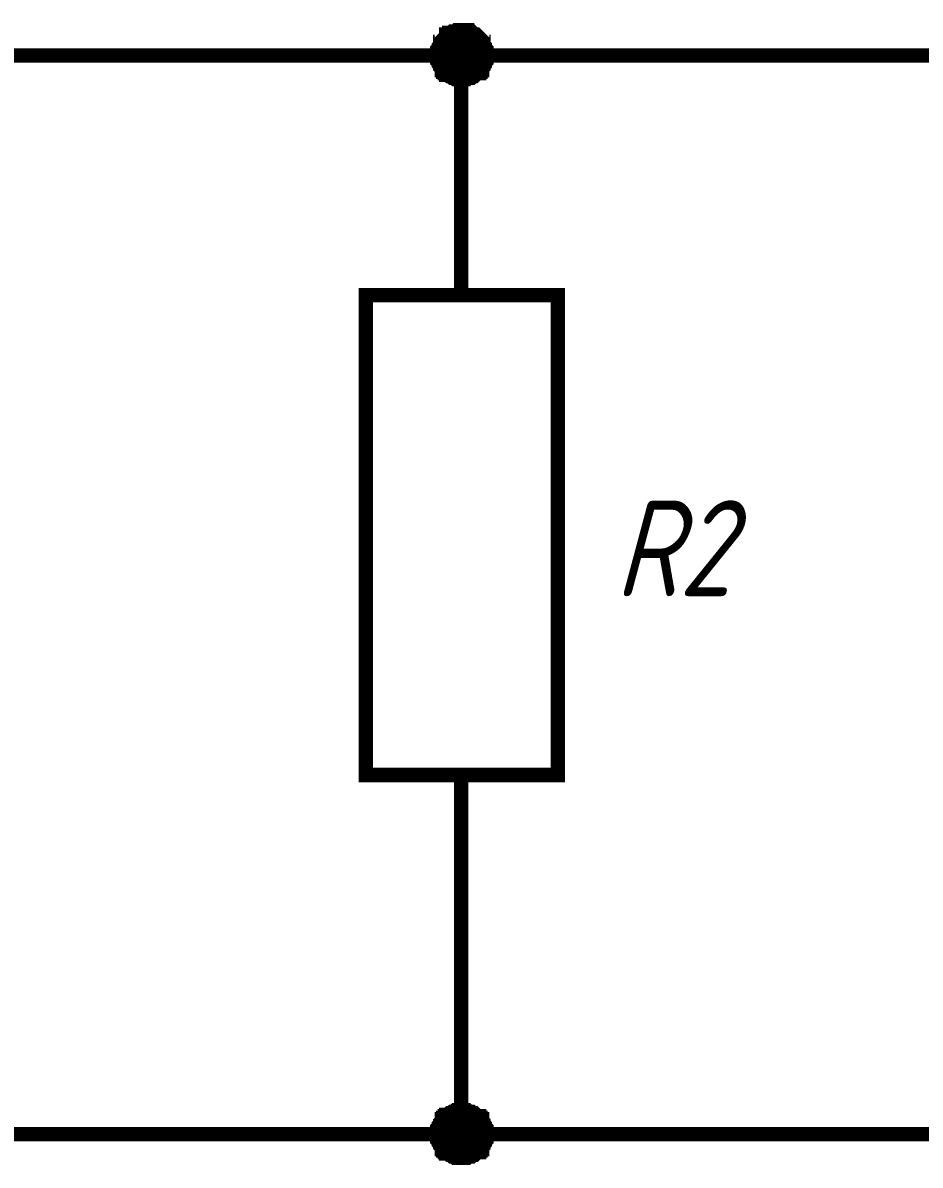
# Paper-space layout 'Layout1' of a CAD drawing. Extents: x -1 to 840, y -1 to 593.
# Drawn here: x 224.2 to 242.9, y 57.84 to 81.66 of the extents above; entities that cross this region are included whole.
import ezdxf

# ---------------------------------------------------------------- set-up
doc = ezdxf.new("R2010")
doc.units = 0
doc.header["$MEASUREMENT"] = 0
doc.layers.add('Sheet', color=255, linetype='CONTINUOUS')
doc.styles.add('GOST type A0', font='', dxfattribs={"oblique": 15, "height": 3.5})
doc.styles.get('GOST type A0').set_extended_font_data('GOST type A')

psp = doc.layouts.get("Layout1")

# ---------------------------------------------------------------- linework, layer by layer
at = {"layer": 'Sheet', "color": 7}
for points, const_width in [([(232.837, 80.979), (232.837, 81.01), (232.837, 81.041), (232.837, 81.041), (232.837, 81.072), (232.837, 81.103), (232.869, 81.134), (232.869, 81.166), (232.869, 81.166), (232.9, 81.197), (232.9, 81.228), (232.9, 81.259), (232.931, 81.259), (232.931, 81.29), (232.962, 81.321), (232.962, 81.321), (232.993, 81.352), (232.993, 81.352), (233.024, 81.383), (233.024, 81.414), (233.055, 81.414), (233.086, 81.414), (233.086, 81.445), (233.117, 81.445), (233.148, 81.476), (233.148, 81.476), (233.179, 81.476), (233.21, 81.476), (233.241, 81.507), (233.272, 81.507), (233.272, 81.507), (233.303, 81.507), (233.334, 81.507)], 0.3), ([(232.837, 80.979), (232.837, 81.01), (232.837, 81.041), (232.837, 81.041), (232.837, 81.072), (232.837, 81.103), (232.869, 81.134), (232.869, 81.166), (232.869, 81.166), (232.9, 81.197), (232.9, 81.228), (232.9, 81.259), (232.931, 81.259), (232.931, 81.29), (232.962, 81.321), (232.962, 81.321), (232.993, 81.352), (232.993, 81.352), (233.024, 81.383), (233.024, 81.414), (233.055, 81.414), (233.086, 81.414), (233.086, 81.445), (233.117, 81.445), (233.148, 81.476), (233.148, 81.476), (233.179, 81.476), (233.21, 81.476), (233.241, 81.507), (233.272, 81.507), (233.272, 81.507), (233.303, 81.507), (233.334, 81.507)], 0.3), ([(232.837, 80.979), (232.837, 81.01), (232.837, 81.041), (232.837, 81.041), (232.837, 81.072), (232.837, 81.103), (232.869, 81.134), (232.869, 81.166), (232.869, 81.166), (232.9, 81.197), (232.9, 81.228), (232.9, 81.259), (232.931, 81.259), (232.931, 81.29), (232.962, 81.321), (232.962, 81.321), (232.993, 81.352), (232.993, 81.352), (233.024, 81.383), (233.024, 81.414), (233.055, 81.414), (233.086, 81.414), (233.086, 81.445), (233.117, 81.445), (233.148, 81.476), (233.148, 81.476), (233.179, 81.476), (233.21, 81.476), (233.241, 81.507), (233.272, 81.507), (233.272, 81.507), (233.303, 81.507), (233.334, 81.507)], 0.3), ([(232.837, 80.979), (232.837, 81.01), (232.837, 81.041), (232.837, 81.041), (232.837, 81.072), (232.837, 81.103), (232.869, 81.134), (232.869, 81.166), (232.869, 81.166), (232.9, 81.197), (232.9, 81.228), (232.9, 81.259), (232.931, 81.259), (232.931, 81.29), (232.962, 81.321), (232.962, 81.321), (232.993, 81.352), (232.993, 81.352), (233.024, 81.383), (233.024, 81.414), (233.055, 81.414), (233.086, 81.414), (233.086, 81.445), (233.117, 81.445), (233.148, 81.476), (233.148, 81.476), (233.179, 81.476), (233.21, 81.476), (233.241, 81.507), (233.272, 81.507), (233.272, 81.507), (233.303, 81.507), (233.334, 81.507)], 0.3), ([(232.837, 80.979), (232.837, 81.01), (232.837, 81.041), (232.837, 81.041), (232.837, 81.072), (232.837, 81.103), (232.869, 81.134), (232.869, 81.166), (232.869, 81.166), (232.9, 81.197), (232.9, 81.228), (232.9, 81.259), (232.931, 81.259), (232.931, 81.29), (232.962, 81.321), (232.962, 81.321), (232.993, 81.352), (232.993, 81.352), (233.024, 81.383), (233.024, 81.414), (233.055, 81.414), (233.086, 81.414), (233.086, 81.445), (233.117, 81.445), (233.148, 81.476), (233.148, 81.476), (233.179, 81.476), (233.21, 81.476), (233.241, 81.507), (233.272, 81.507), (233.272, 81.507), (233.303, 81.507), (233.334, 81.507)], 0.0991), ([(232.837, 80.979), (232.837, 81.01), (232.837, 81.041), (232.837, 81.041), (232.837, 81.072), (232.837, 81.103), (232.869, 81.134), (232.869, 81.166), (232.869, 81.166), (232.9, 81.197), (232.9, 81.228), (232.9, 81.259), (232.931, 81.259), (232.931, 81.29), (232.962, 81.321), (232.962, 81.321), (232.993, 81.352), (232.993, 81.352), (233.024, 81.383), (233.024, 81.414), (233.055, 81.414), (233.086, 81.414), (233.086, 81.445), (233.117, 81.445), (233.148, 81.476), (233.148, 81.476), (233.179, 81.476), (233.21, 81.476), (233.241, 81.507), (233.272, 81.507), (233.272, 81.507), (233.303, 81.507), (233.334, 81.507)], 0.0991), ([(232.837, 80.979), (232.837, 81.01), (232.837, 81.041), (232.837, 81.041), (232.837, 81.072), (232.837, 81.103), (232.869, 81.134), (232.869, 81.166), (232.869, 81.166), (232.9, 81.197), (232.9, 81.228), (232.9, 81.259), (232.931, 81.259), (232.931, 81.29), (232.962, 81.321), (232.962, 81.321), (232.993, 81.352), (232.993, 81.352), (233.024, 81.383), (233.024, 81.414), (233.055, 81.414), (233.086, 81.414), (233.086, 81.445), (233.117, 81.445), (233.148, 81.476), (233.148, 81.476), (233.179, 81.476), (233.21, 81.476), (233.241, 81.507), (233.272, 81.507), (233.272, 81.507), (233.303, 81.507), (233.334, 81.507)], 0.0991), ([(232.837, 80.979), (232.837, 81.01), (232.837, 81.041), (232.837, 81.041), (232.837, 81.072), (232.837, 81.103), (232.869, 81.134), (232.869, 81.166), (232.869, 81.166), (232.9, 81.197), (232.9, 81.228), (232.9, 81.259), (232.931, 81.259), (232.931, 81.29), (232.962, 81.321), (232.962, 81.321), (232.993, 81.352), (232.993, 81.352), (233.024, 81.383), (233.024, 81.414), (233.055, 81.414), (233.086, 81.414), (233.086, 81.445), (233.117, 81.445), (233.148, 81.476), (233.148, 81.476), (233.179, 81.476), (233.21, 81.476), (233.241, 81.507), (233.272, 81.507), (233.272, 81.507), (233.303, 81.507), (233.334, 81.507)], 0.0991), ([(233.334, 81.507), (233.334, 81.507)], 0.3), ([(233.334, 81.507), (233.365, 81.507), (233.397, 81.507), (233.428, 81.507), (233.459, 81.507), (233.459, 81.476), (233.49, 81.476), (233.521, 81.476), (233.552, 81.476), (233.583, 81.445), (233.583, 81.445), (233.614, 81.414), (233.645, 81.414), (233.645, 81.414), (233.676, 81.383), (233.707, 81.352), (233.707, 81.352), (233.738, 81.321), (233.738, 81.321), (233.769, 81.29), (233.769, 81.259), (233.8, 81.259), (233.8, 81.228), (233.8, 81.197), (233.831, 81.166), (233.831, 81.166), (233.831, 81.134), (233.862, 81.103), (233.862, 81.072), (233.862, 81.041), (233.862, 81.041), (233.862, 81.01), (233.862, 80.979)], 0.3), ([(233.334, 81.507), (233.334, 81.507)], 0.3), ([(233.334, 81.507), (233.365, 81.507), (233.397, 81.507), (233.428, 81.507), (233.459, 81.507), (233.459, 81.476), (233.49, 81.476), (233.521, 81.476), (233.552, 81.476), (233.583, 81.445), (233.583, 81.445), (233.614, 81.414), (233.645, 81.414), (233.645, 81.414), (233.676, 81.383), (233.707, 81.352), (233.707, 81.352), (233.738, 81.321), (233.738, 81.321), (233.769, 81.29), (233.769, 81.259), (233.8, 81.259), (233.8, 81.228), (233.8, 81.197), (233.831, 81.166), (233.831, 81.166), (233.831, 81.134), (233.862, 81.103), (233.862, 81.072), (233.862, 81.041), (233.862, 81.041), (233.862, 81.01), (233.862, 80.979)], 0.3), ([(233.334, 81.507), (233.334, 81.507)], 0.3), ([(233.334, 81.507), (233.365, 81.507), (233.397, 81.507), (233.428, 81.507), (233.459, 81.507), (233.459, 81.476), (233.49, 81.476), (233.521, 81.476), (233.552, 81.476), (233.583, 81.445), (233.583, 81.445), (233.614, 81.414), (233.645, 81.414), (233.645, 81.414), (233.676, 81.383), (233.707, 81.352), (233.707, 81.352), (233.738, 81.321), (233.738, 81.321), (233.769, 81.29), (233.769, 81.259), (233.8, 81.259), (233.8, 81.228), (233.8, 81.197), (233.831, 81.166), (233.831, 81.166), (233.831, 81.134), (233.862, 81.103), (233.862, 81.072), (233.862, 81.041), (233.862, 81.041), (233.862, 81.01), (233.862, 80.979)], 0.3), ([(233.334, 81.507), (233.334, 81.507)], 0.3), ([(233.334, 81.507), (233.365, 81.507), (233.397, 81.507), (233.428, 81.507), (233.459, 81.507), (233.459, 81.476), (233.49, 81.476), (233.521, 81.476), (233.552, 81.476), (233.583, 81.445), (233.583, 81.445), (233.614, 81.414), (233.645, 81.414), (233.645, 81.414), (233.676, 81.383), (233.707, 81.352), (233.707, 81.352), (233.738, 81.321), (233.738, 81.321), (233.769, 81.29), (233.769, 81.259), (233.8, 81.259), (233.8, 81.228), (233.8, 81.197), (233.831, 81.166), (233.831, 81.166), (233.831, 81.134), (233.862, 81.103), (233.862, 81.072), (233.862, 81.041), (233.862, 81.041), (233.862, 81.01), (233.862, 80.979)], 0.3), ([(233.334, 81.507), (233.334, 81.507)], 0.0991), ([(233.334, 81.507), (233.365, 81.507), (233.397, 81.507), (233.428, 81.507), (233.459, 81.507), (233.459, 81.476), (233.49, 81.476), (233.521, 81.476), (233.552, 81.476), (233.583, 81.445), (233.583, 81.445), (233.614, 81.414), (233.645, 81.414), (233.645, 81.414), (233.676, 81.383), (233.707, 81.352), (233.707, 81.352), (233.738, 81.321), (233.738, 81.321), (233.769, 81.29), (233.769, 81.259), (233.8, 81.259), (233.8, 81.228), (233.8, 81.197), (233.831, 81.166), (233.831, 81.166), (233.831, 81.134), (233.862, 81.103), (233.862, 81.072), (233.862, 81.041), (233.862, 81.041), (233.862, 81.01), (233.862, 80.979)], 0.0991), ([(233.334, 81.507), (233.334, 81.507)], 0.0991), ([(233.334, 81.507), (233.365, 81.507), (233.397, 81.507), (233.428, 81.507), (233.459, 81.507), (233.459, 81.476), (233.49, 81.476), (233.521, 81.476), (233.552, 81.476), (233.583, 81.445), (233.583, 81.445), (233.614, 81.414), (233.645, 81.414), (233.645, 81.414), (233.676, 81.383), (233.707, 81.352), (233.707, 81.352), (233.738, 81.321), (233.738, 81.321), (233.769, 81.29), (233.769, 81.259), (233.8, 81.259), (233.8, 81.228), (233.8, 81.197), (233.831, 81.166), (233.831, 81.166), (233.831, 81.134), (233.862, 81.103), (233.862, 81.072), (233.862, 81.041), (233.862, 81.041), (233.862, 81.01), (233.862, 80.979)], 0.0991), ([(233.334, 81.507), (233.334, 81.507)], 0.0991), ([(233.334, 81.507), (233.365, 81.507), (233.397, 81.507), (233.428, 81.507), (233.459, 81.507), (233.459, 81.476), (233.49, 81.476), (233.521, 81.476), (233.552, 81.476), (233.583, 81.445), (233.583, 81.445), (233.614, 81.414), (233.645, 81.414), (233.645, 81.414), (233.676, 81.383), (233.707, 81.352), (233.707, 81.352), (233.738, 81.321), (233.738, 81.321), (233.769, 81.29), (233.769, 81.259), (233.8, 81.259), (233.8, 81.228), (233.8, 81.197), (233.831, 81.166), (233.831, 81.166), (233.831, 81.134), (233.862, 81.103), (233.862, 81.072), (233.862, 81.041), (233.862, 81.041), (233.862, 81.01), (233.862, 80.979)], 0.0991), ([(233.334, 81.507), (233.334, 81.507)], 0.0991), ([(233.334, 81.507), (233.365, 81.507), (233.397, 81.507), (233.428, 81.507), (233.459, 81.507), (233.459, 81.476), (233.49, 81.476), (233.521, 81.476), (233.552, 81.476), (233.583, 81.445), (233.583, 81.445), (233.614, 81.414), (233.645, 81.414), (233.645, 81.414), (233.676, 81.383), (233.707, 81.352), (233.707, 81.352), (233.738, 81.321), (233.738, 81.321), (233.769, 81.29), (233.769, 81.259), (233.8, 81.259), (233.8, 81.228), (233.8, 81.197), (233.831, 81.166), (233.831, 81.166), (233.831, 81.134), (233.862, 81.103), (233.862, 81.072), (233.862, 81.041), (233.862, 81.041), (233.862, 81.01), (233.862, 80.979)], 0.0991), ([(208.365, 80.979), (233.334, 80.979), (233.334, 78.494)], 0.3), ([(233.334, 80.482), (233.303, 80.482), (233.272, 80.482), (233.272, 80.482), (233.241, 80.482), (233.21, 80.482), (233.179, 80.513), (233.148, 80.513), (233.148, 80.513), (233.117, 80.544), (233.086, 80.544), (233.086, 80.544), (233.055, 80.575), (233.024, 80.575), (233.024, 80.606), (232.993, 80.606), (232.993, 80.637), (232.962, 80.637), (232.962, 80.668), (232.931, 80.668), (232.931, 80.7), (232.9, 80.731), (232.9, 80.731), (232.9, 80.762), (232.869, 80.793), (232.869, 80.793), (232.869, 80.824), (232.837, 80.855), (232.837, 80.886), (232.837, 80.917), (232.837, 80.917), (232.837, 80.948), (232.837, 80.979)], 0.3), ([(232.837, 80.979), (232.837, 80.979)], 0.3), ([(233.334, 80.482), (233.303, 80.482), (233.272, 80.482), (233.272, 80.482), (233.241, 80.482), (233.21, 80.482), (233.179, 80.513), (233.148, 80.513), (233.148, 80.513), (233.117, 80.544), (233.086, 80.544), (233.086, 80.544), (233.055, 80.575), (233.024, 80.575), (233.024, 80.606), (232.993, 80.606), (232.993, 80.637), (232.962, 80.637), (232.962, 80.668), (232.931, 80.668), (232.931, 80.7), (232.9, 80.731), (232.9, 80.731), (232.9, 80.762), (232.869, 80.793), (232.869, 80.793), (232.869, 80.824), (232.837, 80.855), (232.837, 80.886), (232.837, 80.917), (232.837, 80.917), (232.837, 80.948), (232.837, 80.979)], 0.3), ([(232.837, 80.979), (232.837, 80.979)], 0.3), ([(233.334, 80.482), (233.303, 80.482), (233.272, 80.482), (233.272, 80.482), (233.241, 80.482), (233.21, 80.482), (233.179, 80.513), (233.148, 80.513), (233.148, 80.513), (233.117, 80.544), (233.086, 80.544), (233.086, 80.544), (233.055, 80.575), (233.024, 80.575), (233.024, 80.606), (232.993, 80.606), (232.993, 80.637), (232.962, 80.637), (232.962, 80.668), (232.931, 80.668), (232.931, 80.7), (232.9, 80.731), (232.9, 80.731), (232.9, 80.762), (232.869, 80.793), (232.869, 80.793), (232.869, 80.824), (232.837, 80.855), (232.837, 80.886), (232.837, 80.917), (232.837, 80.917), (232.837, 80.948), (232.837, 80.979)], 0.3), ([(232.837, 80.979), (232.837, 80.979)], 0.3), ([(233.334, 80.482), (233.303, 80.482), (233.272, 80.482), (233.272, 80.482), (233.241, 80.482), (233.21, 80.482), (233.179, 80.513), (233.148, 80.513), (233.148, 80.513), (233.117, 80.544), (233.086, 80.544), (233.086, 80.544), (233.055, 80.575), (233.024, 80.575), (233.024, 80.606), (232.993, 80.606), (232.993, 80.637), (232.962, 80.637), (232.962, 80.668), (232.931, 80.668), (232.931, 80.7), (232.9, 80.731), (232.9, 80.731), (232.9, 80.762), (232.869, 80.793), (232.869, 80.793), (232.869, 80.824), (232.837, 80.855), (232.837, 80.886), (232.837, 80.917), (232.837, 80.917), (232.837, 80.948), (232.837, 80.979)], 0.3), ([(232.837, 80.979), (232.837, 80.979)], 0.3), ([(233.334, 80.482), (233.303, 80.482), (233.272, 80.482), (233.272, 80.482), (233.241, 80.482), (233.21, 80.482), (233.179, 80.513), (233.148, 80.513), (233.148, 80.513), (233.117, 80.544), (233.086, 80.544), (233.086, 80.544), (233.055, 80.575), (233.024, 80.575), (233.024, 80.606), (232.993, 80.606), (232.993, 80.637), (232.962, 80.637), (232.962, 80.668), (232.931, 80.668), (232.931, 80.7), (232.9, 80.731), (232.9, 80.731), (232.9, 80.762), (232.869, 80.793), (232.869, 80.793), (232.869, 80.824), (232.837, 80.855), (232.837, 80.886), (232.837, 80.917), (232.837, 80.917), (232.837, 80.948), (232.837, 80.979)], 0.0991), ([(232.837, 80.979), (232.837, 80.979)], 0.0991), ([(233.334, 80.482), (233.303, 80.482), (233.272, 80.482), (233.272, 80.482), (233.241, 80.482), (233.21, 80.482), (233.179, 80.513), (233.148, 80.513), (233.148, 80.513), (233.117, 80.544), (233.086, 80.544), (233.086, 80.544), (233.055, 80.575), (233.024, 80.575), (233.024, 80.606), (232.993, 80.606), (232.993, 80.637), (232.962, 80.637), (232.962, 80.668), (232.931, 80.668), (232.931, 80.7), (232.9, 80.731), (232.9, 80.731), (232.9, 80.762), (232.869, 80.793), (232.869, 80.793), (232.869, 80.824), (232.837, 80.855), (232.837, 80.886), (232.837, 80.917), (232.837, 80.917), (232.837, 80.948), (232.837, 80.979)], 0.0991), ([(232.837, 80.979), (232.837, 80.979)], 0.0991), ([(233.334, 80.482), (233.303, 80.482), (233.272, 80.482), (233.272, 80.482), (233.241, 80.482), (233.21, 80.482), (233.179, 80.513), (233.148, 80.513), (233.148, 80.513), (233.117, 80.544), (233.086, 80.544), (233.086, 80.544), (233.055, 80.575), (233.024, 80.575), (233.024, 80.606), (232.993, 80.606), (232.993, 80.637), (232.962, 80.637), (232.962, 80.668), (232.931, 80.668), (232.931, 80.7), (232.9, 80.731), (232.9, 80.731), (232.9, 80.762), (232.869, 80.793), (232.869, 80.793), (232.869, 80.824), (232.837, 80.855), (232.837, 80.886), (232.837, 80.917), (232.837, 80.917), (232.837, 80.948), (232.837, 80.979)], 0.0991), ([(232.837, 80.979), (232.837, 80.979)], 0.0991), ([(233.334, 80.482), (233.303, 80.482), (233.272, 80.482), (233.272, 80.482), (233.241, 80.482), (233.21, 80.482), (233.179, 80.513), (233.148, 80.513), (233.148, 80.513), (233.117, 80.544), (233.086, 80.544), (233.086, 80.544), (233.055, 80.575), (233.024, 80.575), (233.024, 80.606), (232.993, 80.606), (232.993, 80.637), (232.962, 80.637), (232.962, 80.668), (232.931, 80.668), (232.931, 80.7), (232.9, 80.731), (232.9, 80.731), (232.9, 80.762), (232.869, 80.793), (232.869, 80.793), (232.869, 80.824), (232.837, 80.855), (232.837, 80.886), (232.837, 80.917), (232.837, 80.917), (232.837, 80.948), (232.837, 80.979)], 0.0991), ([(232.837, 80.979), (232.837, 80.979)], 0.0991), ([(233.862, 80.979), (233.862, 80.948), (233.862, 80.917), (233.862, 80.917), (233.862, 80.886), (233.862, 80.855), (233.831, 80.824), (233.831, 80.793), (233.831, 80.793), (233.8, 80.762), (233.8, 80.731), (233.8, 80.731), (233.769, 80.7), (233.769, 80.668), (233.738, 80.668), (233.738, 80.637), (233.707, 80.637), (233.707, 80.606), (233.676, 80.606), (233.645, 80.575), (233.645, 80.575), (233.614, 80.544), (233.583, 80.544), (233.583, 80.544), (233.552, 80.513), (233.521, 80.513), (233.49, 80.513), (233.459, 80.482), (233.459, 80.482), (233.428, 80.482), (233.397, 80.482), (233.365, 80.482), (233.334, 80.482)], 0.3), ([(233.334, 80.979), (248.335, 80.979), (248.335, 73.492)], 0.3), ([(233.862, 80.979), (233.862, 80.948), (233.862, 80.917), (233.862, 80.917), (233.862, 80.886), (233.862, 80.855), (233.831, 80.824), (233.831, 80.793), (233.831, 80.793), (233.8, 80.762), (233.8, 80.731), (233.8, 80.731), (233.769, 80.7), (233.769, 80.668), (233.738, 80.668), (233.738, 80.637), (233.707, 80.637), (233.707, 80.606), (233.676, 80.606), (233.645, 80.575), (233.645, 80.575), (233.614, 80.544), (233.583, 80.544), (233.583, 80.544), (233.552, 80.513), (233.521, 80.513), (233.49, 80.513), (233.459, 80.482), (233.459, 80.482), (233.428, 80.482), (233.397, 80.482), (233.365, 80.482), (233.334, 80.482)], 0.3), ([(233.862, 80.979), (233.862, 80.948), (233.862, 80.917), (233.862, 80.917), (233.862, 80.886), (233.862, 80.855), (233.831, 80.824), (233.831, 80.793), (233.831, 80.793), (233.8, 80.762), (233.8, 80.731), (233.8, 80.731), (233.769, 80.7), (233.769, 80.668), (233.738, 80.668), (233.738, 80.637), (233.707, 80.637), (233.707, 80.606), (233.676, 80.606), (233.645, 80.575), (233.645, 80.575), (233.614, 80.544), (233.583, 80.544), (233.583, 80.544), (233.552, 80.513), (233.521, 80.513), (233.49, 80.513), (233.459, 80.482), (233.459, 80.482), (233.428, 80.482), (233.397, 80.482), (233.365, 80.482), (233.334, 80.482)], 0.3), ([(233.862, 80.979), (233.862, 80.948), (233.862, 80.917), (233.862, 80.917), (233.862, 80.886), (233.862, 80.855), (233.831, 80.824), (233.831, 80.793), (233.831, 80.793), (233.8, 80.762), (233.8, 80.731), (233.8, 80.731), (233.769, 80.7), (233.769, 80.668), (233.738, 80.668), (233.738, 80.637), (233.707, 80.637), (233.707, 80.606), (233.676, 80.606), (233.645, 80.575), (233.645, 80.575), (233.614, 80.544), (233.583, 80.544), (233.583, 80.544), (233.552, 80.513), (233.521, 80.513), (233.49, 80.513), (233.459, 80.482), (233.459, 80.482), (233.428, 80.482), (233.397, 80.482), (233.365, 80.482), (233.334, 80.482)], 0.3), ([(233.862, 80.979), (233.862, 80.948), (233.862, 80.917), (233.862, 80.917), (233.862, 80.886), (233.862, 80.855), (233.831, 80.824), (233.831, 80.793), (233.831, 80.793), (233.8, 80.762), (233.8, 80.731), (233.8, 80.731), (233.769, 80.7), (233.769, 80.668), (233.738, 80.668), (233.738, 80.637), (233.707, 80.637), (233.707, 80.606), (233.676, 80.606), (233.645, 80.575), (233.645, 80.575), (233.614, 80.544), (233.583, 80.544), (233.583, 80.544), (233.552, 80.513), (233.521, 80.513), (233.49, 80.513), (233.459, 80.482), (233.459, 80.482), (233.428, 80.482), (233.397, 80.482), (233.365, 80.482), (233.334, 80.482)], 0.0991), ([(233.862, 80.979), (233.862, 80.948), (233.862, 80.917), (233.862, 80.917), (233.862, 80.886), (233.862, 80.855), (233.831, 80.824), (233.831, 80.793), (233.831, 80.793), (233.8, 80.762), (233.8, 80.731), (233.8, 80.731), (233.769, 80.7), (233.769, 80.668), (233.738, 80.668), (233.738, 80.637), (233.707, 80.637), (233.707, 80.606), (233.676, 80.606), (233.645, 80.575), (233.645, 80.575), (233.614, 80.544), (233.583, 80.544), (233.583, 80.544), (233.552, 80.513), (233.521, 80.513), (233.49, 80.513), (233.459, 80.482), (233.459, 80.482), (233.428, 80.482), (233.397, 80.482), (233.365, 80.482), (233.334, 80.482)], 0.0991), ([(233.862, 80.979), (233.862, 80.948), (233.862, 80.917), (233.862, 80.917), (233.862, 80.886), (233.862, 80.855), (233.831, 80.824), (233.831, 80.793), (233.831, 80.793), (233.8, 80.762), (233.8, 80.731), (233.8, 80.731), (233.769, 80.7), (233.769, 80.668), (233.738, 80.668), (233.738, 80.637), (233.707, 80.637), (233.707, 80.606), (233.676, 80.606), (233.645, 80.575), (233.645, 80.575), (233.614, 80.544), (233.583, 80.544), (233.583, 80.544), (233.552, 80.513), (233.521, 80.513), (233.49, 80.513), (233.459, 80.482), (233.459, 80.482), (233.428, 80.482), (233.397, 80.482), (233.365, 80.482), (233.334, 80.482)], 0.0991), ([(233.862, 80.979), (233.862, 80.948), (233.862, 80.917), (233.862, 80.917), (233.862, 80.886), (233.862, 80.855), (233.831, 80.824), (233.831, 80.793), (233.831, 80.793), (233.8, 80.762), (233.8, 80.731), (233.8, 80.731), (233.769, 80.7), (233.769, 80.668), (233.738, 80.668), (233.738, 80.637), (233.707, 80.637), (233.707, 80.606), (233.676, 80.606), (233.645, 80.575), (233.645, 80.575), (233.614, 80.544), (233.583, 80.544), (233.583, 80.544), (233.552, 80.513), (233.521, 80.513), (233.49, 80.513), (233.459, 80.482), (233.459, 80.482), (233.428, 80.482), (233.397, 80.482), (233.365, 80.482), (233.334, 80.482)], 0.0991), ([(233.862, 80.979), (233.862, 80.979), (233.862, 80.979), (233.862, 80.979), (233.862, 80.979), (233.862, 80.979), (233.862, 80.979), (233.862, 80.979), (233.862, 80.979), (233.862, 80.979), (233.862, 80.979), (233.862, 80.979), (233.862, 80.979), (233.862, 80.979), (233.862, 80.979), (233.862, 80.979), (233.862, 80.979), (233.862, 80.979), (233.862, 80.979), (233.862, 80.979), (233.862, 80.979), (233.862, 80.979), (233.862, 80.979), (233.862, 80.979), (233.862, 80.979), (233.862, 80.979), (233.862, 80.979), (233.862, 80.979), (233.862, 80.979), (233.862, 80.979), (233.862, 80.979), (233.862, 80.979), (233.862, 80.979)], 0.3), ([(233.862, 80.979), (233.862, 80.979)], 0.3), ([(233.862, 80.979), (233.862, 80.979), (233.862, 80.979), (233.862, 80.979), (233.862, 80.979), (233.862, 80.979), (233.862, 80.979), (233.862, 80.979), (233.862, 80.979), (233.862, 80.979), (233.862, 80.979), (233.862, 80.979), (233.862, 80.979), (233.862, 80.979), (233.862, 80.979), (233.862, 80.979), (233.862, 80.979), (233.862, 80.979), (233.862, 80.979), (233.862, 80.979), (233.862, 80.979), (233.862, 80.979), (233.862, 80.979), (233.862, 80.979), (233.862, 80.979), (233.862, 80.979), (233.862, 80.979), (233.862, 80.979), (233.862, 80.979), (233.862, 80.979), (233.862, 80.979), (233.862, 80.979), (233.862, 80.979)], 0.3), ([(233.862, 80.979), (233.862, 80.979)], 0.3), ([(233.862, 80.979), (233.862, 80.979), (233.862, 80.979), (233.862, 80.979), (233.862, 80.979), (233.862, 80.979), (233.862, 80.979), (233.862, 80.979), (233.862, 80.979), (233.862, 80.979), (233.862, 80.979), (233.862, 80.979), (233.862, 80.979), (233.862, 80.979), (233.862, 80.979), (233.862, 80.979), (233.862, 80.979), (233.862, 80.979), (233.862, 80.979), (233.862, 80.979), (233.862, 80.979), (233.862, 80.979), (233.862, 80.979), (233.862, 80.979), (233.862, 80.979), (233.862, 80.979), (233.862, 80.979), (233.862, 80.979), (233.862, 80.979), (233.862, 80.979), (233.862, 80.979), (233.862, 80.979), (233.862, 80.979)], 0.3), ([(233.862, 80.979), (233.862, 80.979)], 0.3), ([(233.862, 80.979), (233.862, 80.979), (233.862, 80.979), (233.862, 80.979), (233.862, 80.979), (233.862, 80.979), (233.862, 80.979), (233.862, 80.979), (233.862, 80.979), (233.862, 80.979), (233.862, 80.979), (233.862, 80.979), (233.862, 80.979), (233.862, 80.979), (233.862, 80.979), (233.862, 80.979), (233.862, 80.979), (233.862, 80.979), (233.862, 80.979), (233.862, 80.979), (233.862, 80.979), (233.862, 80.979), (233.862, 80.979), (233.862, 80.979), (233.862, 80.979), (233.862, 80.979), (233.862, 80.979), (233.862, 80.979), (233.862, 80.979), (233.862, 80.979), (233.862, 80.979), (233.862, 80.979), (233.862, 80.979)], 0.3), ([(233.862, 80.979), (233.862, 80.979)], 0.3), ([(233.862, 80.979), (233.862, 80.979), (233.862, 80.979), (233.862, 80.979), (233.862, 80.979), (233.862, 80.979), (233.862, 80.979), (233.862, 80.979), (233.862, 80.979), (233.862, 80.979), (233.862, 80.979), (233.862, 80.979), (233.862, 80.979), (233.862, 80.979), (233.862, 80.979), (233.862, 80.979), (233.862, 80.979), (233.862, 80.979), (233.862, 80.979), (233.862, 80.979), (233.862, 80.979), (233.862, 80.979), (233.862, 80.979), (233.862, 80.979), (233.862, 80.979), (233.862, 80.979), (233.862, 80.979), (233.862, 80.979), (233.862, 80.979), (233.862, 80.979), (233.862, 80.979), (233.862, 80.979), (233.862, 80.979)], 0.0991), ([(233.862, 80.979), (233.862, 80.979)], 0.0991), ([(233.862, 80.979), (233.862, 80.979), (233.862, 80.979), (233.862, 80.979), (233.862, 80.979), (233.862, 80.979), (233.862, 80.979), (233.862, 80.979), (233.862, 80.979), (233.862, 80.979), (233.862, 80.979), (233.862, 80.979), (233.862, 80.979), (233.862, 80.979), (233.862, 80.979), (233.862, 80.979), (233.862, 80.979), (233.862, 80.979), (233.862, 80.979), (233.862, 80.979), (233.862, 80.979), (233.862, 80.979), (233.862, 80.979), (233.862, 80.979), (233.862, 80.979), (233.862, 80.979), (233.862, 80.979), (233.862, 80.979), (233.862, 80.979), (233.862, 80.979), (233.862, 80.979), (233.862, 80.979), (233.862, 80.979)], 0.0991), ([(233.862, 80.979), (233.862, 80.979)], 0.0991), ([(233.862, 80.979), (233.862, 80.979), (233.862, 80.979), (233.862, 80.979), (233.862, 80.979), (233.862, 80.979), (233.862, 80.979), (233.862, 80.979), (233.862, 80.979), (233.862, 80.979), (233.862, 80.979), (233.862, 80.979), (233.862, 80.979), (233.862, 80.979), (233.862, 80.979), (233.862, 80.979), (233.862, 80.979), (233.862, 80.979), (233.862, 80.979), (233.862, 80.979), (233.862, 80.979), (233.862, 80.979), (233.862, 80.979), (233.862, 80.979), (233.862, 80.979), (233.862, 80.979), (233.862, 80.979), (233.862, 80.979), (233.862, 80.979), (233.862, 80.979), (233.862, 80.979), (233.862, 80.979), (233.862, 80.979)], 0.0991), ([(233.862, 80.979), (233.862, 80.979)], 0.0991), ([(233.862, 80.979), (233.862, 80.979), (233.862, 80.979), (233.862, 80.979), (233.862, 80.979), (233.862, 80.979), (233.862, 80.979), (233.862, 80.979), (233.862, 80.979), (233.862, 80.979), (233.862, 80.979), (233.862, 80.979), (233.862, 80.979), (233.862, 80.979), (233.862, 80.979), (233.862, 80.979), (233.862, 80.979), (233.862, 80.979), (233.862, 80.979), (233.862, 80.979), (233.862, 80.979), (233.862, 80.979), (233.862, 80.979), (233.862, 80.979), (233.862, 80.979), (233.862, 80.979), (233.862, 80.979), (233.862, 80.979), (233.862, 80.979), (233.862, 80.979), (233.862, 80.979), (233.862, 80.979), (233.862, 80.979)], 0.0991), ([(233.862, 80.979), (233.862, 80.979)], 0.0991), ([(233.334, 75.977), (233.334, 78.494)], 0.3), ([(233.334, 65.974), (233.334, 63.488)], 0.3), ([(233.334, 58.487), (248.335, 58.487), (248.335, 65.974)], 0.3), ([(218.365, 58.487), (233.334, 58.487), (233.334, 63.488)], 0.3), ([(232.837, 58.487), (232.837, 58.518), (232.837, 58.549), (232.837, 58.549), (232.837, 58.58), (232.837, 58.611), (232.869, 58.642), (232.869, 58.673), (232.869, 58.673), (232.9, 58.704), (232.9, 58.735), (232.9, 58.735), (232.931, 58.766), (232.931, 58.797), (232.962, 58.797), (232.962, 58.828), (232.993, 58.828), (232.993, 58.859), (233.024, 58.859), (233.024, 58.891), (233.055, 58.891), (233.086, 58.922), (233.086, 58.922), (233.117, 58.922), (233.148, 58.953), (233.148, 58.953), (233.179, 58.953), (233.21, 58.984), (233.241, 58.984), (233.272, 58.984), (233.272, 58.984), (233.303, 58.984), (233.334, 58.984)], 0.3), ([(232.837, 58.487), (232.837, 58.518), (232.837, 58.549), (232.837, 58.549), (232.837, 58.58), (232.837, 58.611), (232.869, 58.642), (232.869, 58.673), (232.869, 58.673), (232.9, 58.704), (232.9, 58.735), (232.9, 58.735), (232.931, 58.766), (232.931, 58.797), (232.962, 58.797), (232.962, 58.828), (232.993, 58.828), (232.993, 58.859), (233.024, 58.859), (233.024, 58.891), (233.055, 58.891), (233.086, 58.922), (233.086, 58.922), (233.117, 58.922), (233.148, 58.953), (233.148, 58.953), (233.179, 58.953), (233.21, 58.984), (233.241, 58.984), (233.272, 58.984), (233.272, 58.984), (233.303, 58.984), (233.334, 58.984)], 0.3), ([(232.837, 58.487), (232.837, 58.518), (232.837, 58.549), (232.837, 58.549), (232.837, 58.58), (232.837, 58.611), (232.869, 58.642), (232.869, 58.673), (232.869, 58.673), (232.9, 58.704), (232.9, 58.735), (232.9, 58.735), (232.931, 58.766), (232.931, 58.797), (232.962, 58.797), (232.962, 58.828), (232.993, 58.828), (232.993, 58.859), (233.024, 58.859), (233.024, 58.891), (233.055, 58.891), (233.086, 58.922), (233.086, 58.922), (233.117, 58.922), (233.148, 58.953), (233.148, 58.953), (233.179, 58.953), (233.21, 58.984), (233.241, 58.984), (233.272, 58.984), (233.272, 58.984), (233.303, 58.984), (233.334, 58.984)], 0.3), ([(232.837, 58.487), (232.837, 58.518), (232.837, 58.549), (232.837, 58.549), (232.837, 58.58), (232.837, 58.611), (232.869, 58.642), (232.869, 58.673), (232.869, 58.673), (232.9, 58.704), (232.9, 58.735), (232.9, 58.735), (232.931, 58.766), (232.931, 58.797), (232.962, 58.797), (232.962, 58.828), (232.993, 58.828), (232.993, 58.859), (233.024, 58.859), (233.024, 58.891), (233.055, 58.891), (233.086, 58.922), (233.086, 58.922), (233.117, 58.922), (233.148, 58.953), (233.148, 58.953), (233.179, 58.953), (233.21, 58.984), (233.241, 58.984), (233.272, 58.984), (233.272, 58.984), (233.303, 58.984), (233.334, 58.984)], 0.3), ([(233.334, 58.984), (233.334, 58.984)], 0.3), ([(233.334, 58.984), (233.365, 58.984), (233.397, 58.984), (233.428, 58.984), (233.459, 58.984), (233.459, 58.984), (233.49, 58.953), (233.521, 58.953), (233.552, 58.953), (233.583, 58.922), (233.583, 58.922), (233.614, 58.922), (233.645, 58.891), (233.645, 58.891), (233.676, 58.859), (233.707, 58.859), (233.707, 58.828), (233.738, 58.828), (233.738, 58.797), (233.769, 58.797), (233.769, 58.766), (233.8, 58.735), (233.8, 58.735), (233.8, 58.704), (233.831, 58.673), (233.831, 58.673), (233.831, 58.642), (233.862, 58.611), (233.862, 58.58), (233.862, 58.549), (233.862, 58.549), (233.862, 58.518), (233.862, 58.487)], 0.3), ([(233.334, 58.984), (233.334, 58.984)], 0.3), ([(233.334, 58.984), (233.365, 58.984), (233.397, 58.984), (233.428, 58.984), (233.459, 58.984), (233.459, 58.984), (233.49, 58.953), (233.521, 58.953), (233.552, 58.953), (233.583, 58.922), (233.583, 58.922), (233.614, 58.922), (233.645, 58.891), (233.645, 58.891), (233.676, 58.859), (233.707, 58.859), (233.707, 58.828), (233.738, 58.828), (233.738, 58.797), (233.769, 58.797), (233.769, 58.766), (233.8, 58.735), (233.8, 58.735), (233.8, 58.704), (233.831, 58.673), (233.831, 58.673), (233.831, 58.642), (233.862, 58.611), (233.862, 58.58), (233.862, 58.549), (233.862, 58.549), (233.862, 58.518), (233.862, 58.487)], 0.3), ([(233.334, 58.984), (233.334, 58.984)], 0.3), ([(233.334, 58.984), (233.365, 58.984), (233.397, 58.984), (233.428, 58.984), (233.459, 58.984), (233.459, 58.984), (233.49, 58.953), (233.521, 58.953), (233.552, 58.953), (233.583, 58.922), (233.583, 58.922), (233.614, 58.922), (233.645, 58.891), (233.645, 58.891), (233.676, 58.859), (233.707, 58.859), (233.707, 58.828), (233.738, 58.828), (233.738, 58.797), (233.769, 58.797), (233.769, 58.766), (233.8, 58.735), (233.8, 58.735), (233.8, 58.704), (233.831, 58.673), (233.831, 58.673), (233.831, 58.642), (233.862, 58.611), (233.862, 58.58), (233.862, 58.549), (233.862, 58.549), (233.862, 58.518), (233.862, 58.487)], 0.3), ([(233.334, 58.984), (233.334, 58.984)], 0.3), ([(233.334, 58.984), (233.365, 58.984), (233.397, 58.984), (233.428, 58.984), (233.459, 58.984), (233.459, 58.984), (233.49, 58.953), (233.521, 58.953), (233.552, 58.953), (233.583, 58.922), (233.583, 58.922), (233.614, 58.922), (233.645, 58.891), (233.645, 58.891), (233.676, 58.859), (233.707, 58.859), (233.707, 58.828), (233.738, 58.828), (233.738, 58.797), (233.769, 58.797), (233.769, 58.766), (233.8, 58.735), (233.8, 58.735), (233.8, 58.704), (233.831, 58.673), (233.831, 58.673), (233.831, 58.642), (233.862, 58.611), (233.862, 58.58), (233.862, 58.549), (233.862, 58.549), (233.862, 58.518), (233.862, 58.487)], 0.3), ([(232.837, 58.487), (232.837, 58.518), (232.837, 58.549), (232.837, 58.549), (232.837, 58.58), (232.837, 58.611), (232.869, 58.642), (232.869, 58.673), (232.869, 58.673), (232.9, 58.704), (232.9, 58.735), (232.9, 58.735), (232.931, 58.766), (232.931, 58.797), (232.962, 58.797), (232.962, 58.828), (232.993, 58.828), (232.993, 58.859), (233.024, 58.859), (233.024, 58.891), (233.055, 58.891), (233.086, 58.922), (233.086, 58.922), (233.117, 58.922), (233.148, 58.953), (233.148, 58.953), (233.179, 58.953), (233.21, 58.984), (233.241, 58.984), (233.272, 58.984), (233.272, 58.984), (233.303, 58.984), (233.334, 58.984)], 0.0991), ([(232.837, 58.487), (232.837, 58.518), (232.837, 58.549), (232.837, 58.549), (232.837, 58.58), (232.837, 58.611), (232.869, 58.642), (232.869, 58.673), (232.869, 58.673), (232.9, 58.704), (232.9, 58.735), (232.9, 58.735), (232.931, 58.766), (232.931, 58.797), (232.962, 58.797), (232.962, 58.828), (232.993, 58.828), (232.993, 58.859), (233.024, 58.859), (233.024, 58.891), (233.055, 58.891), (233.086, 58.922), (233.086, 58.922), (233.117, 58.922), (233.148, 58.953), (233.148, 58.953), (233.179, 58.953), (233.21, 58.984), (233.241, 58.984), (233.272, 58.984), (233.272, 58.984), (233.303, 58.984), (233.334, 58.984)], 0.0991), ([(232.837, 58.487), (232.837, 58.518), (232.837, 58.549), (232.837, 58.549), (232.837, 58.58), (232.837, 58.611), (232.869, 58.642), (232.869, 58.673), (232.869, 58.673), (232.9, 58.704), (232.9, 58.735), (232.9, 58.735), (232.931, 58.766), (232.931, 58.797), (232.962, 58.797), (232.962, 58.828), (232.993, 58.828), (232.993, 58.859), (233.024, 58.859), (233.024, 58.891), (233.055, 58.891), (233.086, 58.922), (233.086, 58.922), (233.117, 58.922), (233.148, 58.953), (233.148, 58.953), (233.179, 58.953), (233.21, 58.984), (233.241, 58.984), (233.272, 58.984), (233.272, 58.984), (233.303, 58.984), (233.334, 58.984)], 0.0991), ([(232.837, 58.487), (232.837, 58.518), (232.837, 58.549), (232.837, 58.549), (232.837, 58.58), (232.837, 58.611), (232.869, 58.642), (232.869, 58.673), (232.869, 58.673), (232.9, 58.704), (232.9, 58.735), (232.9, 58.735), (232.931, 58.766), (232.931, 58.797), (232.962, 58.797), (232.962, 58.828), (232.993, 58.828), (232.993, 58.859), (233.024, 58.859), (233.024, 58.891), (233.055, 58.891), (233.086, 58.922), (233.086, 58.922), (233.117, 58.922), (233.148, 58.953), (233.148, 58.953), (233.179, 58.953), (233.21, 58.984), (233.241, 58.984), (233.272, 58.984), (233.272, 58.984), (233.303, 58.984), (233.334, 58.984)], 0.0991), ([(233.334, 58.984), (233.334, 58.984)], 0.0991), ([(233.334, 58.984), (233.365, 58.984), (233.397, 58.984), (233.428, 58.984), (233.459, 58.984), (233.459, 58.984), (233.49, 58.953), (233.521, 58.953), (233.552, 58.953), (233.583, 58.922), (233.583, 58.922), (233.614, 58.922), (233.645, 58.891), (233.645, 58.891), (233.676, 58.859), (233.707, 58.859), (233.707, 58.828), (233.738, 58.828), (233.738, 58.797), (233.769, 58.797), (233.769, 58.766), (233.8, 58.735), (233.8, 58.735), (233.8, 58.704), (233.831, 58.673), (233.831, 58.673), (233.831, 58.642), (233.862, 58.611), (233.862, 58.58), (233.862, 58.549), (233.862, 58.549), (233.862, 58.518), (233.862, 58.487)], 0.0991), ([(233.334, 58.984), (233.334, 58.984)], 0.0991), ([(233.334, 58.984), (233.365, 58.984), (233.397, 58.984), (233.428, 58.984), (233.459, 58.984), (233.459, 58.984), (233.49, 58.953), (233.521, 58.953), (233.552, 58.953), (233.583, 58.922), (233.583, 58.922), (233.614, 58.922), (233.645, 58.891), (233.645, 58.891), (233.676, 58.859), (233.707, 58.859), (233.707, 58.828), (233.738, 58.828), (233.738, 58.797), (233.769, 58.797), (233.769, 58.766), (233.8, 58.735), (233.8, 58.735), (233.8, 58.704), (233.831, 58.673), (233.831, 58.673), (233.831, 58.642), (233.862, 58.611), (233.862, 58.58), (233.862, 58.549), (233.862, 58.549), (233.862, 58.518), (233.862, 58.487)], 0.0991), ([(233.334, 58.984), (233.334, 58.984)], 0.0991), ([(233.334, 58.984), (233.365, 58.984), (233.397, 58.984), (233.428, 58.984), (233.459, 58.984), (233.459, 58.984), (233.49, 58.953), (233.521, 58.953), (233.552, 58.953), (233.583, 58.922), (233.583, 58.922), (233.614, 58.922), (233.645, 58.891), (233.645, 58.891), (233.676, 58.859), (233.707, 58.859), (233.707, 58.828), (233.738, 58.828), (233.738, 58.797), (233.769, 58.797), (233.769, 58.766), (233.8, 58.735), (233.8, 58.735), (233.8, 58.704), (233.831, 58.673), (233.831, 58.673), (233.831, 58.642), (233.862, 58.611), (233.862, 58.58), (233.862, 58.549), (233.862, 58.549), (233.862, 58.518), (233.862, 58.487)], 0.0991), ([(233.334, 58.984), (233.334, 58.984)], 0.0991), ([(233.334, 58.984), (233.365, 58.984), (233.397, 58.984), (233.428, 58.984), (233.459, 58.984), (233.459, 58.984), (233.49, 58.953), (233.521, 58.953), (233.552, 58.953), (233.583, 58.922), (233.583, 58.922), (233.614, 58.922), (233.645, 58.891), (233.645, 58.891), (233.676, 58.859), (233.707, 58.859), (233.707, 58.828), (233.738, 58.828), (233.738, 58.797), (233.769, 58.797), (233.769, 58.766), (233.8, 58.735), (233.8, 58.735), (233.8, 58.704), (233.831, 58.673), (233.831, 58.673), (233.831, 58.642), (233.862, 58.611), (233.862, 58.58), (233.862, 58.549), (233.862, 58.549), (233.862, 58.518), (233.862, 58.487)], 0.0991), ([(233.334, 57.99), (233.303, 57.99), (233.272, 57.99), (233.272, 57.99), (233.241, 57.99), (233.21, 57.99), (233.179, 58.021), (233.148, 58.021), (233.148, 58.021), (233.117, 58.052), (233.086, 58.052), (233.086, 58.052), (233.055, 58.083), (233.024, 58.083), (233.024, 58.114), (232.993, 58.114), (232.993, 58.145), (232.962, 58.145), (232.962, 58.176), (232.931, 58.176), (232.931, 58.207), (232.9, 58.238), (232.9, 58.238), (232.9, 58.269), (232.869, 58.3), (232.869, 58.3), (232.869, 58.331), (232.837, 58.362), (232.837, 58.393), (232.837, 58.425), (232.837, 58.425), (232.837, 58.456), (232.837, 58.487)], 0.3), ([(232.837, 58.487), (232.837, 58.487)], 0.3), ([(233.334, 57.99), (233.303, 57.99), (233.272, 57.99), (233.272, 57.99), (233.241, 57.99), (233.21, 57.99), (233.179, 58.021), (233.148, 58.021), (233.148, 58.021), (233.117, 58.052), (233.086, 58.052), (233.086, 58.052), (233.055, 58.083), (233.024, 58.083), (233.024, 58.114), (232.993, 58.114), (232.993, 58.145), (232.962, 58.145), (232.962, 58.176), (232.931, 58.176), (232.931, 58.207), (232.9, 58.238), (232.9, 58.238), (232.9, 58.269), (232.869, 58.3), (232.869, 58.3), (232.869, 58.331), (232.837, 58.362), (232.837, 58.393), (232.837, 58.425), (232.837, 58.425), (232.837, 58.456), (232.837, 58.487)], 0.3), ([(232.837, 58.487), (232.837, 58.487)], 0.3), ([(233.334, 57.99), (233.303, 57.99), (233.272, 57.99), (233.272, 57.99), (233.241, 57.99), (233.21, 57.99), (233.179, 58.021), (233.148, 58.021), (233.148, 58.021), (233.117, 58.052), (233.086, 58.052), (233.086, 58.052), (233.055, 58.083), (233.024, 58.083), (233.024, 58.114), (232.993, 58.114), (232.993, 58.145), (232.962, 58.145), (232.962, 58.176), (232.931, 58.176), (232.931, 58.207), (232.9, 58.238), (232.9, 58.238), (232.9, 58.269), (232.869, 58.3), (232.869, 58.3), (232.869, 58.331), (232.837, 58.362), (232.837, 58.393), (232.837, 58.425), (232.837, 58.425), (232.837, 58.456), (232.837, 58.487)], 0.3), ([(232.837, 58.487), (232.837, 58.487)], 0.3), ([(233.334, 57.99), (233.303, 57.99), (233.272, 57.99), (233.272, 57.99), (233.241, 57.99), (233.21, 57.99), (233.179, 58.021), (233.148, 58.021), (233.148, 58.021), (233.117, 58.052), (233.086, 58.052), (233.086, 58.052), (233.055, 58.083), (233.024, 58.083), (233.024, 58.114), (232.993, 58.114), (232.993, 58.145), (232.962, 58.145), (232.962, 58.176), (232.931, 58.176), (232.931, 58.207), (232.9, 58.238), (232.9, 58.238), (232.9, 58.269), (232.869, 58.3), (232.869, 58.3), (232.869, 58.331), (232.837, 58.362), (232.837, 58.393), (232.837, 58.425), (232.837, 58.425), (232.837, 58.456), (232.837, 58.487)], 0.3), ([(232.837, 58.487), (232.837, 58.487)], 0.3), ([(233.862, 58.487), (233.862, 58.456), (233.862, 58.425), (233.862, 58.425), (233.862, 58.393), (233.862, 58.362), (233.831, 58.331), (233.831, 58.3), (233.831, 58.3), (233.8, 58.269), (233.8, 58.238), (233.8, 58.238), (233.769, 58.207), (233.769, 58.176), (233.738, 58.176), (233.738, 58.145), (233.707, 58.145), (233.707, 58.114), (233.676, 58.114), (233.645, 58.083), (233.645, 58.083), (233.614, 58.052), (233.583, 58.052), (233.583, 58.052), (233.552, 58.021), (233.521, 58.021), (233.49, 58.021), (233.459, 57.99), (233.459, 57.99), (233.428, 57.99), (233.397, 57.99), (233.365, 57.99), (233.334, 57.99)], 0.3), ([(233.862, 58.487), (233.862, 58.456), (233.862, 58.425), (233.862, 58.425), (233.862, 58.393), (233.862, 58.362), (233.831, 58.331), (233.831, 58.3), (233.831, 58.3), (233.8, 58.269), (233.8, 58.238), (233.8, 58.238), (233.769, 58.207), (233.769, 58.176), (233.738, 58.176), (233.738, 58.145), (233.707, 58.145), (233.707, 58.114), (233.676, 58.114), (233.645, 58.083), (233.645, 58.083), (233.614, 58.052), (233.583, 58.052), (233.583, 58.052), (233.552, 58.021), (233.521, 58.021), (233.49, 58.021), (233.459, 57.99), (233.459, 57.99), (233.428, 57.99), (233.397, 57.99), (233.365, 57.99), (233.334, 57.99)], 0.3), ([(233.862, 58.487), (233.862, 58.456), (233.862, 58.425), (233.862, 58.425), (233.862, 58.393), (233.862, 58.362), (233.831, 58.331), (233.831, 58.3), (233.831, 58.3), (233.8, 58.269), (233.8, 58.238), (233.8, 58.238), (233.769, 58.207), (233.769, 58.176), (233.738, 58.176), (233.738, 58.145), (233.707, 58.145), (233.707, 58.114), (233.676, 58.114), (233.645, 58.083), (233.645, 58.083), (233.614, 58.052), (233.583, 58.052), (233.583, 58.052), (233.552, 58.021), (233.521, 58.021), (233.49, 58.021), (233.459, 57.99), (233.459, 57.99), (233.428, 57.99), (233.397, 57.99), (233.365, 57.99), (233.334, 57.99)], 0.3), ([(233.862, 58.487), (233.862, 58.456), (233.862, 58.425), (233.862, 58.425), (233.862, 58.393), (233.862, 58.362), (233.831, 58.331), (233.831, 58.3), (233.831, 58.3), (233.8, 58.269), (233.8, 58.238), (233.8, 58.238), (233.769, 58.207), (233.769, 58.176), (233.738, 58.176), (233.738, 58.145), (233.707, 58.145), (233.707, 58.114), (233.676, 58.114), (233.645, 58.083), (233.645, 58.083), (233.614, 58.052), (233.583, 58.052), (233.583, 58.052), (233.552, 58.021), (233.521, 58.021), (233.49, 58.021), (233.459, 57.99), (233.459, 57.99), (233.428, 57.99), (233.397, 57.99), (233.365, 57.99), (233.334, 57.99)], 0.3), ([(233.862, 58.487), (233.862, 58.487), (233.862, 58.487), (233.862, 58.487), (233.862, 58.487), (233.862, 58.487), (233.862, 58.487), (233.862, 58.487), (233.862, 58.487), (233.862, 58.487), (233.862, 58.487), (233.862, 58.487), (233.862, 58.487), (233.862, 58.487), (233.862, 58.487), (233.862, 58.487), (233.862, 58.487), (233.862, 58.487), (233.862, 58.487), (233.862, 58.487), (233.862, 58.487), (233.862, 58.487), (233.862, 58.487), (233.862, 58.487), (233.862, 58.487), (233.862, 58.487), (233.862, 58.487), (233.862, 58.487), (233.862, 58.487), (233.862, 58.487), (233.862, 58.487), (233.862, 58.487), (233.862, 58.487)], 0.3), ([(233.862, 58.487), (233.862, 58.487)], 0.3), ([(233.862, 58.487), (233.862, 58.487), (233.862, 58.487), (233.862, 58.487), (233.862, 58.487), (233.862, 58.487), (233.862, 58.487), (233.862, 58.487), (233.862, 58.487), (233.862, 58.487), (233.862, 58.487), (233.862, 58.487), (233.862, 58.487), (233.862, 58.487), (233.862, 58.487), (233.862, 58.487), (233.862, 58.487), (233.862, 58.487), (233.862, 58.487), (233.862, 58.487), (233.862, 58.487), (233.862, 58.487), (233.862, 58.487), (233.862, 58.487), (233.862, 58.487), (233.862, 58.487), (233.862, 58.487), (233.862, 58.487), (233.862, 58.487), (233.862, 58.487), (233.862, 58.487), (233.862, 58.487), (233.862, 58.487)], 0.3), ([(233.862, 58.487), (233.862, 58.487)], 0.3), ([(233.862, 58.487), (233.862, 58.487), (233.862, 58.487), (233.862, 58.487), (233.862, 58.487), (233.862, 58.487), (233.862, 58.487), (233.862, 58.487), (233.862, 58.487), (233.862, 58.487), (233.862, 58.487), (233.862, 58.487), (233.862, 58.487), (233.862, 58.487), (233.862, 58.487), (233.862, 58.487), (233.862, 58.487), (233.862, 58.487), (233.862, 58.487), (233.862, 58.487), (233.862, 58.487), (233.862, 58.487), (233.862, 58.487), (233.862, 58.487), (233.862, 58.487), (233.862, 58.487), (233.862, 58.487), (233.862, 58.487), (233.862, 58.487), (233.862, 58.487), (233.862, 58.487), (233.862, 58.487), (233.862, 58.487)], 0.3), ([(233.862, 58.487), (233.862, 58.487)], 0.3), ([(233.862, 58.487), (233.862, 58.487), (233.862, 58.487), (233.862, 58.487), (233.862, 58.487), (233.862, 58.487), (233.862, 58.487), (233.862, 58.487), (233.862, 58.487), (233.862, 58.487), (233.862, 58.487), (233.862, 58.487), (233.862, 58.487), (233.862, 58.487), (233.862, 58.487), (233.862, 58.487), (233.862, 58.487), (233.862, 58.487), (233.862, 58.487), (233.862, 58.487), (233.862, 58.487), (233.862, 58.487), (233.862, 58.487), (233.862, 58.487), (233.862, 58.487), (233.862, 58.487), (233.862, 58.487), (233.862, 58.487), (233.862, 58.487), (233.862, 58.487), (233.862, 58.487), (233.862, 58.487), (233.862, 58.487)], 0.3), ([(233.862, 58.487), (233.862, 58.487)], 0.3), ([(233.334, 57.99), (233.303, 57.99), (233.272, 57.99), (233.272, 57.99), (233.241, 57.99), (233.21, 57.99), (233.179, 58.021), (233.148, 58.021), (233.148, 58.021), (233.117, 58.052), (233.086, 58.052), (233.086, 58.052), (233.055, 58.083), (233.024, 58.083), (233.024, 58.114), (232.993, 58.114), (232.993, 58.145), (232.962, 58.145), (232.962, 58.176), (232.931, 58.176), (232.931, 58.207), (232.9, 58.238), (232.9, 58.238), (232.9, 58.269), (232.869, 58.3), (232.869, 58.3), (232.869, 58.331), (232.837, 58.362), (232.837, 58.393), (232.837, 58.425), (232.837, 58.425), (232.837, 58.456), (232.837, 58.487)], 0.0991), ([(232.837, 58.487), (232.837, 58.487)], 0.0991), ([(233.334, 57.99), (233.303, 57.99), (233.272, 57.99), (233.272, 57.99), (233.241, 57.99), (233.21, 57.99), (233.179, 58.021), (233.148, 58.021), (233.148, 58.021), (233.117, 58.052), (233.086, 58.052), (233.086, 58.052), (233.055, 58.083), (233.024, 58.083), (233.024, 58.114), (232.993, 58.114), (232.993, 58.145), (232.962, 58.145), (232.962, 58.176), (232.931, 58.176), (232.931, 58.207), (232.9, 58.238), (232.9, 58.238), (232.9, 58.269), (232.869, 58.3), (232.869, 58.3), (232.869, 58.331), (232.837, 58.362), (232.837, 58.393), (232.837, 58.425), (232.837, 58.425), (232.837, 58.456), (232.837, 58.487)], 0.0991), ([(232.837, 58.487), (232.837, 58.487)], 0.0991), ([(233.334, 57.99), (233.303, 57.99), (233.272, 57.99), (233.272, 57.99), (233.241, 57.99), (233.21, 57.99), (233.179, 58.021), (233.148, 58.021), (233.148, 58.021), (233.117, 58.052), (233.086, 58.052), (233.086, 58.052), (233.055, 58.083), (233.024, 58.083), (233.024, 58.114), (232.993, 58.114), (232.993, 58.145), (232.962, 58.145), (232.962, 58.176), (232.931, 58.176), (232.931, 58.207), (232.9, 58.238), (232.9, 58.238), (232.9, 58.269), (232.869, 58.3), (232.869, 58.3), (232.869, 58.331), (232.837, 58.362), (232.837, 58.393), (232.837, 58.425), (232.837, 58.425), (232.837, 58.456), (232.837, 58.487)], 0.0991), ([(232.837, 58.487), (232.837, 58.487)], 0.0991), ([(233.334, 57.99), (233.303, 57.99), (233.272, 57.99), (233.272, 57.99), (233.241, 57.99), (233.21, 57.99), (233.179, 58.021), (233.148, 58.021), (233.148, 58.021), (233.117, 58.052), (233.086, 58.052), (233.086, 58.052), (233.055, 58.083), (233.024, 58.083), (233.024, 58.114), (232.993, 58.114), (232.993, 58.145), (232.962, 58.145), (232.962, 58.176), (232.931, 58.176), (232.931, 58.207), (232.9, 58.238), (232.9, 58.238), (232.9, 58.269), (232.869, 58.3), (232.869, 58.3), (232.869, 58.331), (232.837, 58.362), (232.837, 58.393), (232.837, 58.425), (232.837, 58.425), (232.837, 58.456), (232.837, 58.487)], 0.0991), ([(232.837, 58.487), (232.837, 58.487)], 0.0991), ([(233.862, 58.487), (233.862, 58.456), (233.862, 58.425), (233.862, 58.425), (233.862, 58.393), (233.862, 58.362), (233.831, 58.331), (233.831, 58.3), (233.831, 58.3), (233.8, 58.269), (233.8, 58.238), (233.8, 58.238), (233.769, 58.207), (233.769, 58.176), (233.738, 58.176), (233.738, 58.145), (233.707, 58.145), (233.707, 58.114), (233.676, 58.114), (233.645, 58.083), (233.645, 58.083), (233.614, 58.052), (233.583, 58.052), (233.583, 58.052), (233.552, 58.021), (233.521, 58.021), (233.49, 58.021), (233.459, 57.99), (233.459, 57.99), (233.428, 57.99), (233.397, 57.99), (233.365, 57.99), (233.334, 57.99)], 0.0991), ([(233.862, 58.487), (233.862, 58.456), (233.862, 58.425), (233.862, 58.425), (233.862, 58.393), (233.862, 58.362), (233.831, 58.331), (233.831, 58.3), (233.831, 58.3), (233.8, 58.269), (233.8, 58.238), (233.8, 58.238), (233.769, 58.207), (233.769, 58.176), (233.738, 58.176), (233.738, 58.145), (233.707, 58.145), (233.707, 58.114), (233.676, 58.114), (233.645, 58.083), (233.645, 58.083), (233.614, 58.052), (233.583, 58.052), (233.583, 58.052), (233.552, 58.021), (233.521, 58.021), (233.49, 58.021), (233.459, 57.99), (233.459, 57.99), (233.428, 57.99), (233.397, 57.99), (233.365, 57.99), (233.334, 57.99)], 0.0991), ([(233.862, 58.487), (233.862, 58.456), (233.862, 58.425), (233.862, 58.425), (233.862, 58.393), (233.862, 58.362), (233.831, 58.331), (233.831, 58.3), (233.831, 58.3), (233.8, 58.269), (233.8, 58.238), (233.8, 58.238), (233.769, 58.207), (233.769, 58.176), (233.738, 58.176), (233.738, 58.145), (233.707, 58.145), (233.707, 58.114), (233.676, 58.114), (233.645, 58.083), (233.645, 58.083), (233.614, 58.052), (233.583, 58.052), (233.583, 58.052), (233.552, 58.021), (233.521, 58.021), (233.49, 58.021), (233.459, 57.99), (233.459, 57.99), (233.428, 57.99), (233.397, 57.99), (233.365, 57.99), (233.334, 57.99)], 0.0991), ([(233.862, 58.487), (233.862, 58.456), (233.862, 58.425), (233.862, 58.425), (233.862, 58.393), (233.862, 58.362), (233.831, 58.331), (233.831, 58.3), (233.831, 58.3), (233.8, 58.269), (233.8, 58.238), (233.8, 58.238), (233.769, 58.207), (233.769, 58.176), (233.738, 58.176), (233.738, 58.145), (233.707, 58.145), (233.707, 58.114), (233.676, 58.114), (233.645, 58.083), (233.645, 58.083), (233.614, 58.052), (233.583, 58.052), (233.583, 58.052), (233.552, 58.021), (233.521, 58.021), (233.49, 58.021), (233.459, 57.99), (233.459, 57.99), (233.428, 57.99), (233.397, 57.99), (233.365, 57.99), (233.334, 57.99)], 0.0991), ([(233.862, 58.487), (233.862, 58.487), (233.862, 58.487), (233.862, 58.487), (233.862, 58.487), (233.862, 58.487), (233.862, 58.487), (233.862, 58.487), (233.862, 58.487), (233.862, 58.487), (233.862, 58.487), (233.862, 58.487), (233.862, 58.487), (233.862, 58.487), (233.862, 58.487), (233.862, 58.487), (233.862, 58.487), (233.862, 58.487), (233.862, 58.487), (233.862, 58.487), (233.862, 58.487), (233.862, 58.487), (233.862, 58.487), (233.862, 58.487), (233.862, 58.487), (233.862, 58.487), (233.862, 58.487), (233.862, 58.487), (233.862, 58.487), (233.862, 58.487), (233.862, 58.487), (233.862, 58.487), (233.862, 58.487)], 0.0991), ([(233.862, 58.487), (233.862, 58.487)], 0.0991), ([(233.862, 58.487), (233.862, 58.487), (233.862, 58.487), (233.862, 58.487), (233.862, 58.487), (233.862, 58.487), (233.862, 58.487), (233.862, 58.487), (233.862, 58.487), (233.862, 58.487), (233.862, 58.487), (233.862, 58.487), (233.862, 58.487), (233.862, 58.487), (233.862, 58.487), (233.862, 58.487), (233.862, 58.487), (233.862, 58.487), (233.862, 58.487), (233.862, 58.487), (233.862, 58.487), (233.862, 58.487), (233.862, 58.487), (233.862, 58.487), (233.862, 58.487), (233.862, 58.487), (233.862, 58.487), (233.862, 58.487), (233.862, 58.487), (233.862, 58.487), (233.862, 58.487), (233.862, 58.487), (233.862, 58.487)], 0.0991), ([(233.862, 58.487), (233.862, 58.487)], 0.0991), ([(233.862, 58.487), (233.862, 58.487), (233.862, 58.487), (233.862, 58.487), (233.862, 58.487), (233.862, 58.487), (233.862, 58.487), (233.862, 58.487), (233.862, 58.487), (233.862, 58.487), (233.862, 58.487), (233.862, 58.487), (233.862, 58.487), (233.862, 58.487), (233.862, 58.487), (233.862, 58.487), (233.862, 58.487), (233.862, 58.487), (233.862, 58.487), (233.862, 58.487), (233.862, 58.487), (233.862, 58.487), (233.862, 58.487), (233.862, 58.487), (233.862, 58.487), (233.862, 58.487), (233.862, 58.487), (233.862, 58.487), (233.862, 58.487), (233.862, 58.487), (233.862, 58.487), (233.862, 58.487), (233.862, 58.487)], 0.0991), ([(233.862, 58.487), (233.862, 58.487)], 0.0991), ([(233.862, 58.487), (233.862, 58.487), (233.862, 58.487), (233.862, 58.487), (233.862, 58.487), (233.862, 58.487), (233.862, 58.487), (233.862, 58.487), (233.862, 58.487), (233.862, 58.487), (233.862, 58.487), (233.862, 58.487), (233.862, 58.487), (233.862, 58.487), (233.862, 58.487), (233.862, 58.487), (233.862, 58.487), (233.862, 58.487), (233.862, 58.487), (233.862, 58.487), (233.862, 58.487), (233.862, 58.487), (233.862, 58.487), (233.862, 58.487), (233.862, 58.487), (233.862, 58.487), (233.862, 58.487), (233.862, 58.487), (233.862, 58.487), (233.862, 58.487), (233.862, 58.487), (233.862, 58.487), (233.862, 58.487)], 0.0991), ([(233.862, 58.487), (233.862, 58.487)], 0.0991)]:
    psp.add_lwpolyline(points, dxfattribs=dict(at, const_width=const_width))
at = {"layer": 'Sheet', "color": 7, "const_width": 0.508}
for points in [[(233.017, 81.003, 1), (233.525, 81.003, 1)], [(233.017, 58.503, 1), (233.525, 58.503, 1)]]:
    psp.add_lwpolyline(points, format="xyb", close=True, dxfattribs=at)
at = {"layer": 'Sheet', "color": 7, "const_width": 0.3}
psp.add_lwpolyline([(231.347, 75.977), (235.353, 75.977), (235.353, 65.974), (231.347, 65.974), (231.347, 75.977)], close=True, dxfattribs=at)

# ---------------------------------------------------------------- texts
at = {"layer": 'Sheet', "color": 7, "style": 'GOST type A0', "oblique": 15}
psp.add_text('R2', height=2, dxfattribs=at).set_placement((236.533, 69.702))

doc.saveas('drawing.dxf')
